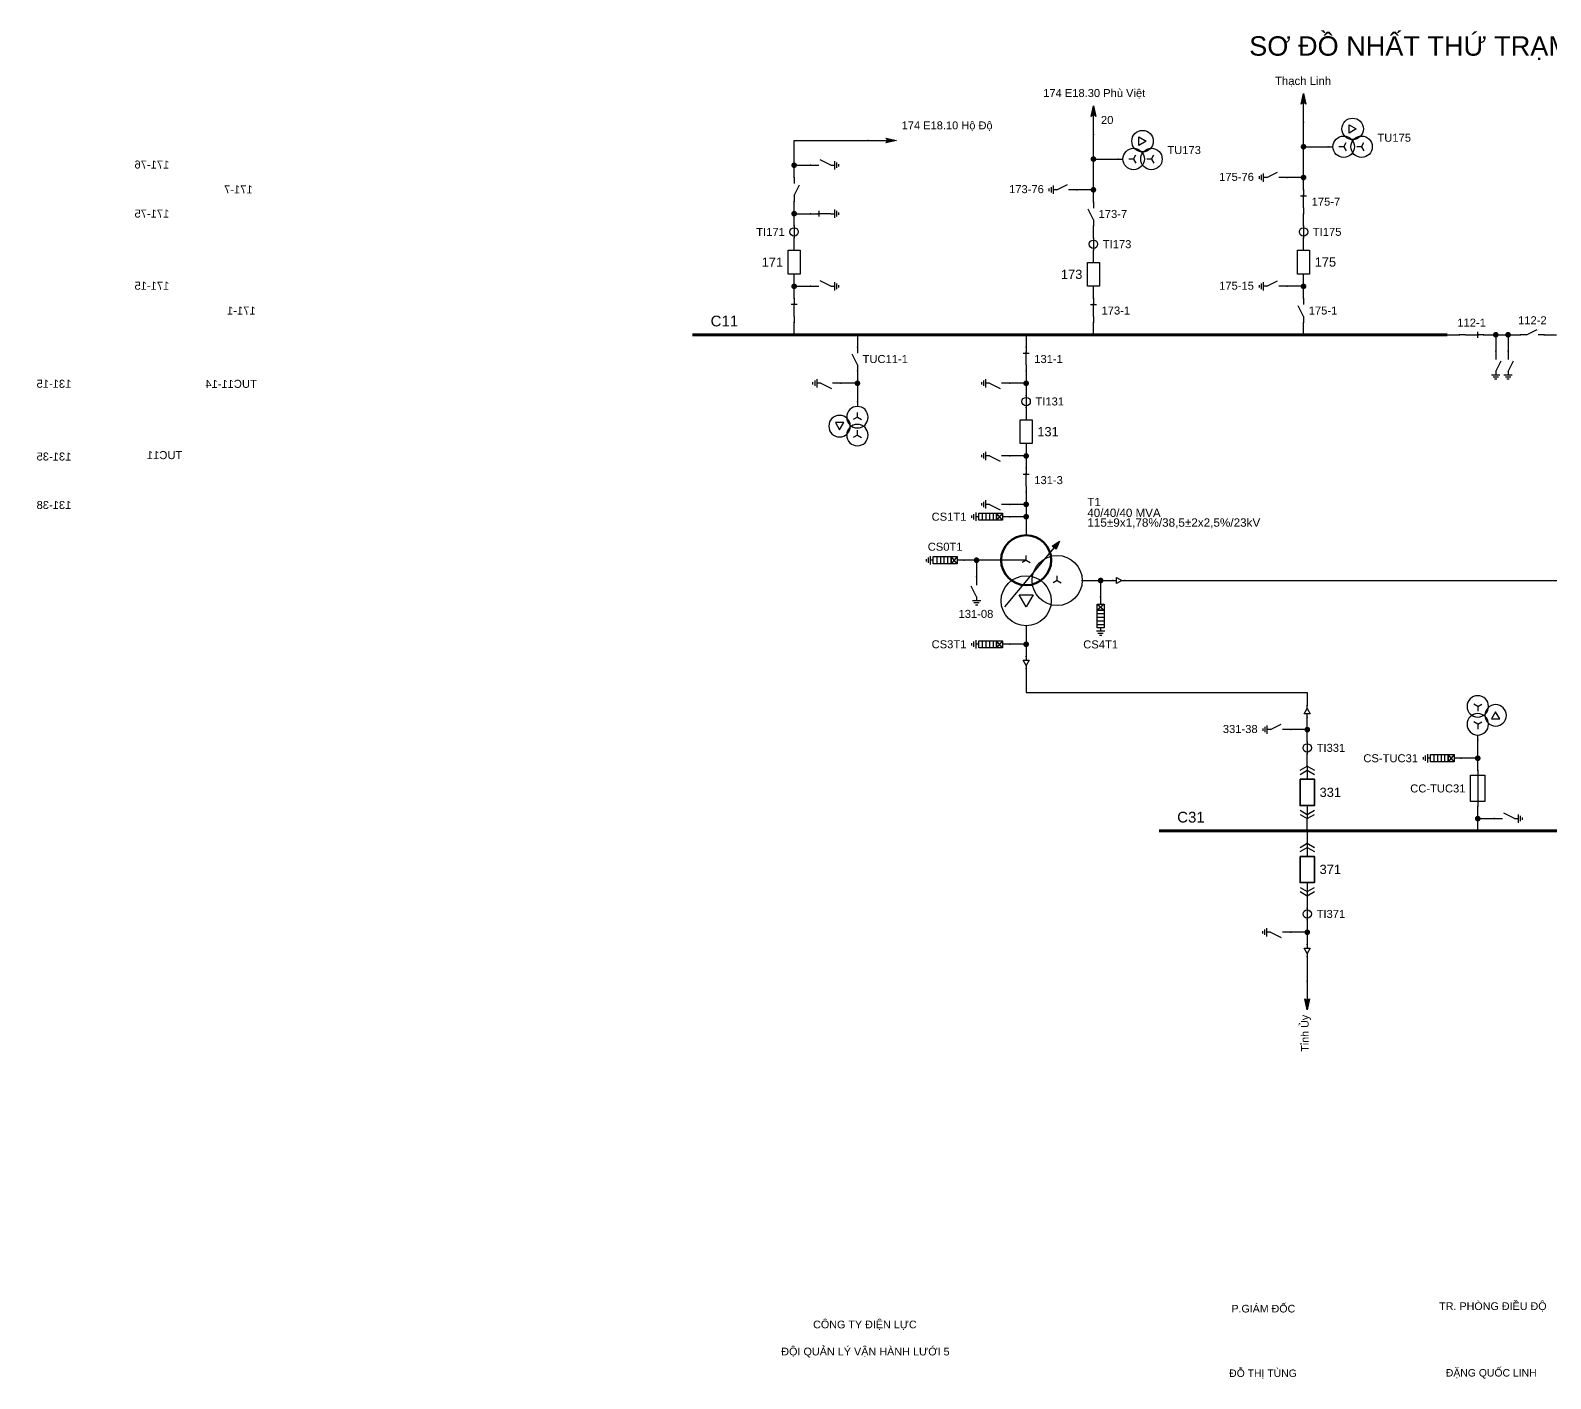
# Model space of a CAD drawing. Header units: millimetres. Extents: x -357 to 411, y 7 to 290.
# Drawn here: x -99.9 to 219, y 7.5 to 290.1 of the extents above; entities that cross this region are included whole.
import ezdxf

# ---------------------------------------------------------------- set-up
doc = ezdxf.new("R2010")
doc.units = ezdxf.units.MM
for name, color, linetype, lineweight in [('BUSBAR_110KV', 1, 'Continuous', 50), ('BUSBAR_35KV', 30, 'Continuous', 50), ('HV_110KV', 1, 'Continuous', 25), ('MV_22KV', 5, 'Continuous', 25), ('MV_35KV', 30, 'Continuous', 25)]:
    doc.layers.add(name, color=color, linetype=linetype, lineweight=lineweight)
doc.layers.add('SYM_PORTS', color=8, linetype='Continuous', plot=False)
doc.layers.add('TEXT', color=7, linetype='Continuous')
doc.styles.add('SLD_TEXT', font='arial.ttf')

# ---------------------------------------------------------------- blocks, each defined once
blk = doc.blocks.new('SYM_DISCONNECTOR_CLOSED')
at = {"lineweight": 25}
for points in [[(-0.625, 1.25), (0.625, 1.25)], [(0, 2.5), (0, 1.25)], [(0, -1.25), (0, 1.5)], [(0, -1.25), (0, -2.5)]]:
    blk.add_lwpolyline(points, dxfattribs=at)
at = {"layer": 'SYM_PORTS'}
for p in [(0, 2.5), (0, -2.5)]:
    blk.add_point(p, dxfattribs=at)
blk.add_attdef('DEVICE_CODE', (1.625, -0.5), '', height=2)
blk = doc.blocks.new('SYM_EARTHING_SWITCH_OPEN')
at = {"lineweight": 25}
for points in [[(0, -1.25), (-1.125, 1)], [(0, 3), (0, 1.25)], [(-0.875, -2), (0.875, -2)], [(-0.5625, -2.4375), (0.5625, -2.4375)], [(-0.25, -2.875), (0.25, -2.875)], [(0, -1.25), (0, -2)]]:
    blk.add_lwpolyline(points, dxfattribs=at)
at = {"layer": 'SYM_PORTS'}
blk.add_point((0, 3), dxfattribs=at)
blk.add_attdef('DEVICE_CODE', (1.875, 0), '', height=2)
blk = doc.blocks.new('SYM_CIRCUIT_BREAKER')
at = {"lineweight": 25}
blk.add_lwpolyline([(-1.25, 2.5), (1.25, 2.5), (1.25, -2.5), (-1.25, -2.5)], close=True, dxfattribs=at)
at = {"layer": 'SYM_PORTS'}
for p in [(0, 2.5), (0, -2.5)]:
    blk.add_point(p, dxfattribs=at)
blk.add_attdef('DEVICE_CODE', (2.25, -0.5), '', height=2)
at = {"flags": 1}
blk.add_attdef('RATING', (2.25, -3.5), '', height=2, dxfattribs=at)
blk = doc.blocks.new('SYM_CURRENT_TRANSFORMER')
at = {"lineweight": 25}
blk.add_lwpolyline([(0, 1.25), (0, -1.25)], dxfattribs=at)
blk.add_circle((0, 0), 0.875, dxfattribs=at)
at = {"layer": 'SYM_PORTS'}
for p in [(0, 1.25), (0, -1.25)]:
    blk.add_point(p, dxfattribs=at)
blk.add_attdef('DEVICE_CODE', (1.875, -1.75), '', height=2)
at = {"flags": 1}
blk.add_attdef('RATIO', (1.875, -4.75), '', height=2, dxfattribs=at)
blk = doc.blocks.new('SYM_EARTHING_SWITCH_CLOSED')
at = {"lineweight": 25}
for points in [[(-0.625, 1.25), (0.625, 1.25)], [(0, 3), (0, 1.25)], [(0, -1.25), (0, 1.5)], [(-0.875, -2), (0.875, -2)], [(-0.5625, -2.4375), (0.5625, -2.4375)], [(-0.25, -2.875), (0.25, -2.875)], [(0, -1.25), (0, -2)]]:
    blk.add_lwpolyline(points, dxfattribs=at)
at = {"layer": 'SYM_PORTS'}
blk.add_point((0, 3), dxfattribs=at)
blk.add_attdef('DEVICE_CODE', (1.875, 0), '', height=2)
blk = doc.blocks.new('SYM_DISCONNECTOR_OPEN')
at = {"lineweight": 25}
for points in [[(0, -1.25), (-1.125, 1)], [(0, 2.5), (0, 1.25)], [(0, -1.25), (0, -2.5)]]:
    blk.add_lwpolyline(points, dxfattribs=at)
at = {"layer": 'SYM_PORTS'}
for p in [(0, 2.5), (0, -2.5)]:
    blk.add_point(p, dxfattribs=at)
blk.add_attdef('DEVICE_CODE', (1, -0.5), '', height=2)
blk = doc.blocks.new('SYM_LINE_FEEDER_ARROW')
blk.add_hatch(color=7).paths.add_polyline_path([(0, -3), (-0.5, -0.75), (0, -1.25), (0.5, -0.75)])
at = {"lineweight": 25}
blk.add_lwpolyline([(0, 3), (0, -1.25)], dxfattribs=at)
blk.add_lwpolyline([(0, -3), (-0.5, -0.75), (0, -1.25), (0.5, -0.75)], close=True, dxfattribs=at)
at = {"layer": 'SYM_PORTS'}
blk.add_point((0, 3), dxfattribs=at)
blk.add_attdef('LINE_NAME', (1.5, 0), '', height=2)
blk = doc.blocks.new('SYM_VOLTAGE_TRANSFORMER')
at = {"lineweight": 25}
for points in [[(0, 4.625), (0, 3.625)], [(0, 1.375), (-0.8625, 0.875)], [(0, 1.375), (0, 2.375)], [(0, 1.375), (0.8625, 0.875)], [(0, -2.375), (-0.8625, -2.875)], [(0, -2.375), (0, -1.375)], [(0, -2.375), (0.8625, -2.875)]]:
    blk.add_lwpolyline(points, dxfattribs=at)
blk.add_lwpolyline([(2.875, 0.25), (4.625, 0.25), (3.75, -1.25)], close=True, dxfattribs=at)
for centre in [(0, 1.375), (3.75, -0.5), (0, -2.375)]:
    blk.add_circle(centre, 2.25, dxfattribs=at)
at = {"layer": 'SYM_PORTS'}
blk.add_point((0, 4.625), dxfattribs=at)
blk.add_attdef('DEVICE_CODE', (7, 1.625), '', height=2)
at = {"flags": 1}
blk.add_attdef('RATIO', (7, -1.375), '', height=2, dxfattribs=at)
blk = doc.blocks.new('SYM_SURGE_ARRESTER')
at = {"lineweight": 25}
for points in [[(0, 4), (0, 2.5)], [(-0.75, 2.5), (0.75, 1.25)], [(0.75, 2.5), (-0.75, 1.25)], [(-0.75, 0.5), (0.75, 0.5)], [(-0.875, -3.125), (0.875, -3.125)], [(-0.75, -0.25), (0.75, -0.25)], [(-0.75, -1), (0.75, -1)], [(-0.75, -1.75), (0.75, -1.75)], [(0, -2.5), (0, -3.125)], [(-0.5625, -3.5625), (0.5625, -3.5625)], [(-0.25, -4), (0.25, -4)]]:
    blk.add_lwpolyline(points, dxfattribs=at)
for points in [[(-0.75, 2.5), (0.75, 2.5), (0.75, 1.25), (-0.75, 1.25)], [(-0.75, 1.25), (0.75, 1.25), (0.75, -2.5), (-0.75, -2.5)]]:
    blk.add_lwpolyline(points, close=True, dxfattribs=at)
at = {"layer": 'SYM_PORTS'}
blk.add_point((0, 4), dxfattribs=at)
blk.add_attdef('DEVICE_CODE', (1.875, 1), '', height=2)
blk = doc.blocks.new('SYM_TRANSFORMER_3W')
blk.add_hatch(color=7).paths.add_polyline_path([(3.75, 8.25), (3.0125, 6.575), (2.2375, 7.225)])
at = {"lineweight": 25}
for points in [[(-7.75, -5.5), (3.0125, 7.35)], [(-3.25, 4.25), (-8.5, 4.25)], [(-3.25, 4.25), (-4.1125, 3.75)], [(-3.25, 4.25), (-3.25, 5.25)], [(-3.25, 4.25), (-2.3875, 3.75)], [(3.25, 0), (2.3875, -0.5)], [(3.25, 0), (3.25, 1)], [(3.25, 0), (4.1125, -0.5)]]:
    blk.add_lwpolyline(points, dxfattribs=at)
for points in [[(3.75, 8.25), (3.0125, 6.575), (2.2375, 7.225)], [(-4.75, -3), (-1.75, -3), (-3.25, -5.5)]]:
    blk.add_lwpolyline(points, close=True, dxfattribs=at)
at = {"lineweight": 50}
blk.add_circle((-3.25, 4.25), 5.25, dxfattribs=at)
at = {"lineweight": 25}
for centre in [(3.25, 0), (-3.25, -4.25)]:
    blk.add_circle(centre, 5.25, dxfattribs=at)
at = {"layer": 'SYM_PORTS'}
for p in [(-3.25, 9.5), (-8.5, 4.25), (8.5, 0), (-3.25, -9.5)]:
    blk.add_point(p, dxfattribs=at)
blk.add_attdef('DEVICE_CODE', (9.5, 6.5), '', height=2)
at = {"flags": 1}
for tag, p in [('POWER', (9.5, 3.5)), ('VOLTAGE_RATIO', (9.5, 0.5))]:
    blk.add_attdef(tag, p, '', height=2, dxfattribs=at)
blk = doc.blocks.new('SYM_CABLE_TERMINATION')
at = {"lineweight": 25}
blk.add_lwpolyline([(-0.625, 0.5), (0.625, 0.5), (0, -0.625)], close=True, dxfattribs=at)
for points in [[(0, 1.25), (0, 0.5)], [(0, -0.625), (0, -1.25)]]:
    blk.add_lwpolyline(points, dxfattribs=at)
at = {"layer": 'SYM_PORTS'}
for p in [(0, 1.25), (0, -1.25)]:
    blk.add_point(p, dxfattribs=at)
blk = doc.blocks.new('SYM_DRAWOUT_BREAKER')
at = {"lineweight": 25}
for points in [[(-1.5, 4.625), (0, 5.5), (1.5, 4.625)], [(-1.5, 3.75), (0, 4.625), (1.5, 3.75)], [(0, 5.5), (0, 2.75)], [(0, -2.75), (0, -5.5)], [(-1.5, -3.75), (0, -4.625), (1.5, -3.75)], [(-1.5, -4.625), (0, -5.5), (1.5, -4.625)]]:
    blk.add_lwpolyline(points, dxfattribs=at)
at = {"lineweight": 35}
blk.add_lwpolyline([(-1.5, 2.75), (1.5, 2.75), (1.5, -2.75), (-1.5, -2.75)], close=True, dxfattribs=at)
at = {"layer": 'SYM_PORTS'}
for p in [(0, 5.5), (0, -5.5)]:
    blk.add_point(p, dxfattribs=at)
blk.add_attdef('DEVICE_CODE', (2.5, 2.5), '', height=2)
at = {"flags": 1}
blk.add_attdef('RATING', (2.5, -0.5), '', height=2, dxfattribs=at)
blk = doc.blocks.new('SYM_FUSE_DISCONNECTOR')
at = {"lineweight": 25}
blk.add_lwpolyline([(0, 3.75), (0, -3.75)], dxfattribs=at)
blk.add_lwpolyline([(-1.5, 2.75), (1.5, 2.75), (1.5, -2.75), (-1.5, -2.75)], close=True, dxfattribs=at)
at = {"layer": 'SYM_PORTS'}
for p in [(0, 3.75), (0, -3.75)]:
    blk.add_point(p, dxfattribs=at)
blk.add_attdef('DEVICE_CODE', (2.5, 0.75), '', height=2)
at = {"flags": 1}
blk.add_attdef('RATING', (2.5, -2.25), '', height=2, dxfattribs=at)

msp = doc.modelspace()

# ---------------------------------------------------------------- hatches: boundary and pattern name
at = {"layer": 'HV_110KV'}
h = msp.add_hatch(color=7, dxfattribs=at)
edge = h.paths.add_edge_path()
edge.add_arc((167.15, 265.73), 0.6, 0, 360)
h = msp.add_hatch(color=7, dxfattribs=at)
edge = h.paths.add_edge_path()
edge.add_arc((60.32, 261.86), 0.6, 0, 360)
h = msp.add_hatch(color=7, dxfattribs=at)
edge = h.paths.add_edge_path()
edge.add_arc((123.09, 263.15), 0.6, 0, 360)
h = msp.add_hatch(color=7, dxfattribs=at)
edge = h.paths.add_edge_path()
edge.add_arc((167.15, 259.28), 0.6, 0, 360)
h = msp.add_hatch(color=7, dxfattribs=at)
edge = h.paths.add_edge_path()
edge.add_arc((123.09, 256.7), 0.6, 0, 360)
h = msp.add_hatch(color=7, dxfattribs=at)
edge = h.paths.add_edge_path()
edge.add_arc((60.32, 251.7), 0.6, 0, 360)
h = msp.add_hatch(color=7, dxfattribs=at)
edge = h.paths.add_edge_path()
edge.add_arc((60.32, 236.47), 0.6, 0, 360)
h = msp.add_hatch(color=7, dxfattribs=at)
edge = h.paths.add_edge_path()
edge.add_arc((167.15, 236.47), 0.6, 0, 360)
h = msp.add_hatch(color=7, dxfattribs=at)
edge = h.paths.add_edge_path()
edge.add_arc((207.48, 226.31), 0.6, 0, 360)
h = msp.add_hatch(color=7, dxfattribs=at)
edge = h.paths.add_edge_path()
edge.add_arc((210.06, 226.31), 0.6, 0, 360)
h = msp.add_hatch(color=7, dxfattribs=at)
edge = h.paths.add_edge_path()
edge.add_arc((73.59, 216.15), 0.6, 0, 360)
h = msp.add_hatch(color=7, dxfattribs=at)
edge = h.paths.add_edge_path()
edge.add_arc((108.98, 216.15), 0.6, 0, 360)
h = msp.add_hatch(color=7, dxfattribs=at)
edge = h.paths.add_edge_path()
edge.add_arc((108.98, 200.92), 0.6, 0, 360)
h = msp.add_hatch(color=7, dxfattribs=at)
edge = h.paths.add_edge_path()
edge.add_arc((108.98, 190.76), 0.6, 0, 360)
h = msp.add_hatch(color=7, dxfattribs=at)
edge = h.paths.add_edge_path()
edge.add_arc((108.98, 188.18), 0.6, 0, 360)
h = msp.add_hatch(color=7, dxfattribs=at)
edge = h.paths.add_edge_path()
edge.add_arc((98.57, 179.06), 0.6, 0, 360)
at = {"layer": 'MV_22KV'}
h = msp.add_hatch(color=7, dxfattribs=at)
edge = h.paths.add_edge_path()
edge.add_arc((124.6, 174.81), 0.6, 0, 360)
at = {"layer": 'MV_35KV'}
h = msp.add_hatch(color=7, dxfattribs=at)
edge = h.paths.add_edge_path()
edge.add_arc((108.98, 161.44), 0.6, 0, 360)
h = msp.add_hatch(color=7, dxfattribs=at)
edge = h.paths.add_edge_path()
edge.add_arc((167.94, 143.55), 0.6, 0, 360)
h = msp.add_hatch(color=7, dxfattribs=at)
edge = h.paths.add_edge_path()
edge.add_arc((203.7, 137.55), 0.6, 0, 360)
h = msp.add_hatch(color=7, dxfattribs=at)
edge = h.paths.add_edge_path()
edge.add_arc((203.7, 124.89), 0.6, 0, 360)
h = msp.add_hatch(color=7, dxfattribs=at)
edge = h.paths.add_edge_path()
edge.add_arc((167.94, 101.07), 0.6, 0, 360)

# ---------------------------------------------------------------- linework, layer by layer
at = {"layer": 'BUSBAR_110KV', "const_width": 0.606}
msp.add_lwpolyline([(38.99, 226.31), (197.33, 226.31)], dxfattribs=at)
at = {"layer": 'BUSBAR_35KV', "const_width": 0.606}
msp.add_lwpolyline([(136.85, 122.31), (232.54, 122.31)], dxfattribs=at)
at = {"layer": 'HV_110KV'}
for points in [[(123.09, 263.15), (123.09, 268.31)], [(167.15, 265.73), (167.15, 270.89)], [(60.32, 261.86), (60.32, 267.02), (75.8, 267.02)], [(167.15, 259.28), (167.15, 265.73)], [(167.15, 265.73), (172.33, 265.73)], [(60.32, 259.28), (60.32, 261.86)], [(60.32, 261.86), (63.78, 261.86)], [(123.09, 256.7), (123.09, 263.15)], [(123.09, 263.15), (128.27, 263.15)], [(167.15, 259.28), (163.7, 259.28)], [(167.15, 256.7), (167.15, 259.28)], [(123.09, 256.7), (119.64, 256.7)], [(123.09, 254.13), (123.09, 256.7)], [(60.32, 251.7), (60.32, 254.28)], [(60.32, 249.13), (60.32, 251.7)], [(60.32, 251.7), (63.78, 251.7)], [(123.09, 246.55), (123.09, 249.13)], [(167.15, 249.13), (167.15, 251.7)], [(60.32, 244.05), (60.32, 246.63)], [(167.15, 244.05), (167.15, 246.63)], [(123.09, 241.47), (123.09, 244.05)], [(60.32, 236.47), (60.32, 239.05)], [(60.32, 233.89), (60.32, 236.47)], [(60.32, 236.47), (63.78, 236.47)], [(123.09, 233.89), (123.09, 236.47)], [(167.15, 236.47), (163.7, 236.47)], [(167.15, 236.47), (167.15, 239.05)], [(167.15, 233.89), (167.15, 236.47)], [(60.32, 226.31), (60.32, 228.89)], [(123.09, 226.31), (123.09, 228.89)], [(167.15, 226.31), (167.15, 228.89)], [(73.59, 226.31), (73.59, 223.73)], [(108.98, 226.31), (108.98, 223.73)], [(197.33, 226.31), (199.9, 226.31)], [(204.9, 226.31), (207.48, 226.31)], [(207.48, 226.31), (207.48, 222.86)], [(207.48, 226.31), (210.06, 226.31)], [(210.06, 226.31), (210.06, 222.86)], [(210.06, 226.31), (212.64, 226.31)], [(217.64, 226.31), (220.22, 226.31)], [(73.59, 218.73), (73.59, 216.15)], [(108.98, 218.73), (108.98, 216.15)], [(73.59, 216.15), (70.14, 216.15)], [(73.59, 216.15), (73.59, 212.28)], [(108.98, 216.15), (105.53, 216.15)], [(108.98, 216.15), (108.98, 213.57)], [(108.98, 211.07), (108.98, 208.5)], [(108.98, 200.92), (105.53, 200.92)], [(108.98, 203.5), (108.98, 200.92)], [(108.98, 200.92), (108.98, 198.34)], [(108.98, 193.34), (108.98, 190.76)], [(108.98, 190.76), (105.53, 190.76)], [(108.98, 188.18), (105.53, 188.18)], [(108.98, 190.76), (108.98, 188.18)], [(108.98, 188.18), (108.98, 184.31)], [(98.57, 179.06), (95.99, 179.06)], [(103.73, 179.06), (98.57, 179.06)], [(98.57, 179.06), (98.57, 175.61)]]:
    msp.add_lwpolyline(points, dxfattribs=at)
at = {"layer": 'MV_22KV'}
for points in [[(129.67, 174.81), (132.37, 174.81), (261, 174.81), (261, 163.02), (324, 163.02), (324, 191.52), (389.08, 191.52), (389.08, 166.14), (386.38, 166.14)], [(120.73, 174.81), (124.6, 174.81)], [(124.6, 174.81), (124.6, 171.36)], [(124.6, 174.81), (127.17, 174.81)]]:
    msp.add_lwpolyline(points, dxfattribs=at)
at = {"layer": 'MV_35KV'}
for points in [[(108.98, 165.31), (108.98, 161.44)], [(108.98, 161.44), (105.53, 161.44)], [(108.98, 161.44), (108.98, 158.86)], [(108.98, 156.36), (108.98, 153.66), (108.98, 151.33), (167.94, 151.33), (167.94, 148.63)], [(167.94, 143.55), (164.49, 143.55)], [(167.94, 143.55), (167.94, 146.13)], [(167.94, 140.97), (167.94, 143.55)], [(203.7, 137.55), (203.7, 141.42)], [(167.94, 135.89), (167.94, 138.47)], [(203.7, 137.55), (200.25, 137.55)], [(203.7, 134.97), (203.7, 137.55)], [(167.94, 122.31), (167.94, 124.89)], [(203.7, 124.89), (203.7, 127.47)], [(203.7, 122.31), (203.7, 124.89)], [(203.7, 124.89), (207.15, 124.89)], [(167.94, 122.31), (167.94, 119.73)], [(167.94, 108.73), (167.94, 106.15)], [(167.94, 103.65), (167.94, 101.07)], [(167.94, 101.07), (164.49, 101.07)], [(167.94, 101.07), (167.94, 98.5)], [(167.94, 96), (167.94, 90.84)]]:
    msp.add_lwpolyline(points, dxfattribs=at)

# ---------------------------------------------------------------- block references
at = {"layer": 'HV_110KV'}
for p, rotation in [((123.09, 271.31), 180), ((167.15, 273.89), 180), ((78.8, 267.02), 90)]:
    msp.add_blockref('SYM_LINE_FEEDER_ARROW', p, dxfattribs=dict(at, rotation=rotation))
ref = msp.add_blockref('SYM_VOLTAGE_TRANSFORMER', (176.95, 265.73), dxfattribs=dict(at, rotation=90))
ref.add_attrib('DEVICE_CODE', 'TU175', (182.66, 266.78), dxfattribs={"layer": 'TEXT', "height": 1.678, "style": 'SLD_TEXT'})
ref = msp.add_blockref('SYM_VOLTAGE_TRANSFORMER', (132.89, 263.15), dxfattribs=dict(at, rotation=90))
ref.add_attrib('DEVICE_CODE', 'TU173', (138.6, 264.2), dxfattribs={"layer": 'TEXT', "height": 1.678, "style": 'SLD_TEXT'})
ref = msp.add_blockref('SYM_EARTHING_SWITCH_OPEN', (66.78, 261.86), dxfattribs=dict(at, xscale=-1, rotation=90))
ref.add_attrib('DEVICE_CODE', '171-76', (70.73, 261.16), dxfattribs={"layer": 'TEXT', "extrusion": (0, 0, -1), "height": 1.678, "style": 'SLD_TEXT'})
ref = msp.add_blockref('SYM_VOLTAGE_TRANSFORMER', (238.01, 256.37), dxfattribs=dict(at, xscale=-1))
ref.add_attrib('DEVICE_CODE', 'TU172', (232.61, 248.97), dxfattribs={"layer": 'TEXT', "extrusion": (0, 0, -1), "height": 1.678, "style": 'SLD_TEXT'})
ref = msp.add_blockref('SYM_DISCONNECTOR_OPEN', (60.32, 256.78), dxfattribs=dict(at, xscale=-1))
ref.add_attrib('DEVICE_CODE', '171-7', (53.25, 255.94), dxfattribs={"layer": 'TEXT', "extrusion": (0, 0, -1), "height": 1.678, "style": 'SLD_TEXT'})
ref = msp.add_blockref('SYM_EARTHING_SWITCH_OPEN', (160.7, 259.28), dxfattribs=dict(at, rotation=270))
ref.add_attrib('DEVICE_CODE', '175-76', (149.45, 258.58), dxfattribs={"layer": 'TEXT', "height": 1.678, "style": 'SLD_TEXT'})
ref = msp.add_blockref('SYM_DISCONNECTOR_CLOSED', (250.82, 254.2), dxfattribs=dict(at, xscale=-1))
ref.add_attrib('DEVICE_CODE', '172-7', (243.12, 253.36), dxfattribs={"layer": 'TEXT', "extrusion": (0, 0, -1), "height": 1.678, "style": 'SLD_TEXT'})
ref = msp.add_blockref('SYM_EARTHING_SWITCH_OPEN', (116.64, 256.7), dxfattribs=dict(at, rotation=270))
ref.add_attrib('DEVICE_CODE', '173-76', (105.39, 256), dxfattribs={"layer": 'TEXT', "height": 1.678, "style": 'SLD_TEXT'})
ref = msp.add_blockref('SYM_DISCONNECTOR_CLOSED', (167.15, 254.2), dxfattribs=at)
ref.add_attrib('DEVICE_CODE', '175-7', (168.86, 253.38), dxfattribs={"layer": 'TEXT', "height": 1.678, "style": 'SLD_TEXT'})
ref = msp.add_blockref('SYM_EARTHING_SWITCH_CLOSED', (66.78, 251.7), dxfattribs=dict(at, xscale=-1, rotation=90))
ref.add_attrib('DEVICE_CODE', '171-75', (70.73, 250.88), dxfattribs={"layer": 'TEXT', "extrusion": (0, 0, -1), "height": 1.678, "style": 'SLD_TEXT'})
ref = msp.add_blockref('SYM_DISCONNECTOR_OPEN', (123.09, 251.63), dxfattribs=at)
ref.add_attrib('DEVICE_CODE', '173-7', (124.17, 250.8), dxfattribs={"layer": 'TEXT', "height": 1.678, "style": 'SLD_TEXT'})
ref = msp.add_blockref('SYM_CURRENT_TRANSFORMER', (60.32, 247.88), dxfattribs=at)
ref.add_attrib('DEVICE_CODE', 'TI171', (52.37, 247.03), dxfattribs={"layer": 'TEXT', "height": 1.678, "style": 'SLD_TEXT'})
ref = msp.add_blockref('SYM_CURRENT_TRANSFORMER', (167.15, 247.88), dxfattribs=at)
ref.add_attrib('DEVICE_CODE', 'TI175', (169.11, 247.05), dxfattribs={"layer": 'TEXT', "height": 1.678, "style": 'SLD_TEXT'})
ref = msp.add_blockref('SYM_CURRENT_TRANSFORMER', (123.09, 245.3), dxfattribs=at)
ref.add_attrib('DEVICE_CODE', 'TI173', (125.05, 244.47), dxfattribs={"layer": 'TEXT', "height": 1.678, "style": 'SLD_TEXT'})
ref = msp.add_blockref('SYM_CIRCUIT_BREAKER', (60.32, 241.55), dxfattribs=at)
ref.add_attrib('DEVICE_CODE', '171', (53.51, 240.58), dxfattribs={"layer": 'TEXT', "height": 1.927, "style": 'SLD_TEXT'})
ref = msp.add_blockref('SYM_CIRCUIT_BREAKER', (167.15, 241.55), dxfattribs=at)
ref.add_attrib('DEVICE_CODE', '175', (169.49, 240.6), dxfattribs={"layer": 'TEXT', "height": 1.929, "style": 'SLD_TEXT'})
ref = msp.add_blockref('SYM_CIRCUIT_BREAKER', (123.09, 238.97), dxfattribs=at)
ref.add_attrib('DEVICE_CODE', '173', (116.27, 238.02), dxfattribs={"layer": 'TEXT', "height": 1.929, "style": 'SLD_TEXT'})
ref = msp.add_blockref('SYM_EARTHING_SWITCH_OPEN', (66.78, 236.47), dxfattribs=dict(at, xscale=-1, rotation=90))
ref.add_attrib('DEVICE_CODE', '171-15', (70.73, 235.76), dxfattribs={"layer": 'TEXT', "extrusion": (0, 0, -1), "height": 1.678, "style": 'SLD_TEXT'})
ref = msp.add_blockref('SYM_EARTHING_SWITCH_OPEN', (160.7, 236.47), dxfattribs=dict(at, rotation=270))
ref.add_attrib('DEVICE_CODE', '175-15', (149.45, 235.76), dxfattribs={"layer": 'TEXT', "height": 1.678, "style": 'SLD_TEXT'})
ref = msp.add_blockref('SYM_DISCONNECTOR_CLOSED', (250.82, 231.39), dxfattribs=dict(at, xscale=-1))
ref.add_attrib('DEVICE_CODE', '172-2', (243.12, 230.55), dxfattribs={"layer": 'TEXT', "extrusion": (0, 0, -1), "height": 1.678, "style": 'SLD_TEXT'})
ref = msp.add_blockref('SYM_DISCONNECTOR_CLOSED', (60.32, 231.39), dxfattribs=dict(at, xscale=-1))
ref.add_attrib('DEVICE_CODE', '171-1', (52.62, 230.55), dxfattribs={"layer": 'TEXT', "extrusion": (0, 0, -1), "height": 1.678, "style": 'SLD_TEXT'})
ref = msp.add_blockref('SYM_DISCONNECTOR_CLOSED', (123.09, 231.39), dxfattribs=at)
ref.add_attrib('DEVICE_CODE', '173-1', (124.8, 230.56), dxfattribs={"layer": 'TEXT', "height": 1.678, "style": 'SLD_TEXT'})
ref = msp.add_blockref('SYM_DISCONNECTOR_OPEN', (167.15, 231.39), dxfattribs=at)
ref.add_attrib('DEVICE_CODE', '175-1', (168.24, 230.56), dxfattribs={"layer": 'TEXT', "height": 1.678, "style": 'SLD_TEXT'})
ref = msp.add_blockref('SYM_DISCONNECTOR_CLOSED', (202.4, 226.31), dxfattribs=dict(at, rotation=270))
ref.add_attrib('DEVICE_CODE', '112-1', (199.41, 228.02), dxfattribs={"layer": 'TEXT', "height": 1.678, "style": 'SLD_TEXT'})
ref = msp.add_blockref('SYM_DISCONNECTOR_OPEN', (215.14, 226.31), dxfattribs=dict(at, rotation=270))
ref.add_attrib('DEVICE_CODE', '112-2', (212.15, 228.52), dxfattribs={"layer": 'TEXT', "height": 1.678, "style": 'SLD_TEXT'})
ref = msp.add_blockref('SYM_DISCONNECTOR_OPEN', (73.59, 221.23), dxfattribs=at)
ref.add_attrib('DEVICE_CODE', 'TUC11-1', (74.67, 220.39), dxfattribs={"layer": 'TEXT', "height": 1.678, "style": 'SLD_TEXT'})
ref = msp.add_blockref('SYM_DISCONNECTOR_CLOSED', (108.98, 221.23), dxfattribs=at)
ref.add_attrib('DEVICE_CODE', '131-1', (110.68, 220.4), dxfattribs={"layer": 'TEXT', "height": 1.678, "style": 'SLD_TEXT'})
ref = msp.add_blockref('SYM_EARTHING_SWITCH_OPEN', (210.06, 219.86), dxfattribs=dict(at, xscale=-1))
ref.add_attrib('DEVICE_CODE', '112-25', (213.83, 214.22), dxfattribs={"layer": 'TEXT', "extrusion": (0, 0, -1), "height": 1.678, "style": 'SLD_TEXT'})
ref = msp.add_blockref('SYM_EARTHING_SWITCH_OPEN', (207.48, 219.86), dxfattribs=dict(at, xscale=-1))
ref.add_attrib('DEVICE_CODE', '112-15', (203.96, 214.22), dxfattribs={"layer": 'TEXT', "extrusion": (0, 0, -1), "height": 1.678, "style": 'SLD_TEXT'})
ref = msp.add_blockref('SYM_EARTHING_SWITCH_OPEN', (242.62, 216.15), dxfattribs=dict(at, xscale=-1, rotation=270))
ref.add_attrib('DEVICE_CODE', 'TUC12-24', (227.85, 215.19), dxfattribs={"layer": 'TEXT', "extrusion": (0, 0, -1), "height": 1.678, "style": 'SLD_TEXT'})
ref = msp.add_blockref('SYM_EARTHING_SWITCH_OPEN', (102.53, 216.15), dxfattribs=dict(at, xscale=-1, rotation=270))
ref.add_attrib('DEVICE_CODE', '131-15', (91.27, 215.2), dxfattribs={"layer": 'TEXT', "extrusion": (0, 0, -1), "height": 1.678, "style": 'SLD_TEXT'})
ref = msp.add_blockref('SYM_EARTHING_SWITCH_OPEN', (67.14, 216.15), dxfattribs=dict(at, xscale=-1, rotation=270))
ref.add_attrib('DEVICE_CODE', 'TUC11-14', (52.37, 215.19), dxfattribs={"layer": 'TEXT', "extrusion": (0, 0, -1), "height": 1.678, "style": 'SLD_TEXT'})
ref = msp.add_blockref('SYM_VOLTAGE_TRANSFORMER', (249.07, 207.66), dxfattribs=dict(at, xscale=-1))
ref.add_attrib('DEVICE_CODE', 'TUC12', (243.48, 200.25), dxfattribs={"layer": 'TEXT', "extrusion": (0, 0, -1), "height": 1.678, "style": 'SLD_TEXT'})
ref = msp.add_blockref('SYM_VOLTAGE_TRANSFORMER', (73.59, 207.66), dxfattribs=dict(at, xscale=-1))
ref.add_attrib('DEVICE_CODE', 'TUC11', (68, 200.25), dxfattribs={"layer": 'TEXT', "extrusion": (0, 0, -1), "height": 1.678, "style": 'SLD_TEXT'})
ref = msp.add_blockref('SYM_CURRENT_TRANSFORMER', (108.98, 212.32), dxfattribs=at)
ref.add_attrib('DEVICE_CODE', 'TI131', (110.93, 211.5), dxfattribs={"layer": 'TEXT', "height": 1.678, "style": 'SLD_TEXT'})
ref = msp.add_blockref('SYM_CIRCUIT_BREAKER', (108.98, 206), dxfattribs=at)
ref.add_attrib('DEVICE_CODE', '131', (111.31, 205.04), dxfattribs={"layer": 'TEXT', "height": 1.929, "style": 'SLD_TEXT'})
ref = msp.add_blockref('SYM_EARTHING_SWITCH_OPEN', (102.53, 200.92), dxfattribs=dict(at, xscale=-1, rotation=270))
ref.add_attrib('DEVICE_CODE', '131-35', (91.27, 199.96), dxfattribs={"layer": 'TEXT', "extrusion": (0, 0, -1), "height": 1.678, "style": 'SLD_TEXT'})
ref = msp.add_blockref('SYM_DISCONNECTOR_CLOSED', (108.98, 195.84), dxfattribs=at)
ref.add_attrib('DEVICE_CODE', '131-3', (110.68, 195.01), dxfattribs={"layer": 'TEXT', "height": 1.678, "style": 'SLD_TEXT'})
ref = msp.add_blockref('SYM_EARTHING_SWITCH_OPEN', (102.53, 190.76), dxfattribs=dict(at, xscale=-1, rotation=270))
ref.add_attrib('DEVICE_CODE', '131-38', (91.27, 189.8), dxfattribs={"layer": 'TEXT', "extrusion": (0, 0, -1), "height": 1.678, "style": 'SLD_TEXT'})
ref = msp.add_blockref('SYM_TRANSFORMER_3W', (112.23, 174.81), dxfattribs=at)
ref.add_attrib('DEVICE_CODE', 'T1', (121.81, 190.4), dxfattribs={"layer": 'TEXT', "height": 1.73, "style": 'SLD_TEXT'})
ref = msp.add_blockref('SYM_SURGE_ARRESTER', (101.53, 188.18), dxfattribs=dict(at, rotation=270))
ref.add_attrib('DEVICE_CODE', 'CS1T1', (89.15, 187.34), dxfattribs={"layer": 'TEXT', "height": 1.678, "style": 'SLD_TEXT'})
ref = msp.add_blockref('SYM_SURGE_ARRESTER', (91.99, 179.06), dxfattribs=dict(at, rotation=270))
ref.add_attrib('DEVICE_CODE', 'CS0T1', (88.34, 181.05), dxfattribs={"layer": 'TEXT', "height": 1.678, "style": 'SLD_TEXT'})
ref = msp.add_blockref('SYM_EARTHING_SWITCH_OPEN', (98.57, 172.61), dxfattribs=at)
ref.add_attrib('DEVICE_CODE', '131-08', (94.8, 166.97), dxfattribs={"layer": 'TEXT', "height": 1.678, "style": 'SLD_TEXT'})
at = {"layer": 'MV_22KV', "rotation": 90}
msp.add_blockref('SYM_CABLE_TERMINATION', (128.42, 174.81), dxfattribs=at)
at = {"layer": 'MV_22KV'}
ref = msp.add_blockref('SYM_SURGE_ARRESTER', (124.6, 167.36), dxfattribs=at)
ref.add_attrib('DEVICE_CODE', 'CS4T1', (120.95, 160.57), dxfattribs={"layer": 'TEXT', "height": 1.678, "style": 'SLD_TEXT'})
at = {"layer": 'MV_35KV'}
ref = msp.add_blockref('SYM_SURGE_ARRESTER', (101.53, 161.44), dxfattribs=dict(at, rotation=270))
ref.add_attrib('DEVICE_CODE', 'CS3T1', (89.15, 160.6), dxfattribs={"layer": 'TEXT', "height": 1.678, "style": 'SLD_TEXT'})
for name, p in [('SYM_CABLE_TERMINATION', (108.98, 157.61)), ('SYM_CABLE_TERMINATION', (167.94, 97.25)), ('SYM_LINE_FEEDER_ARROW', (167.94, 87.84))]:
    msp.add_blockref(name, p, dxfattribs=at)
ref = msp.add_blockref('SYM_VOLTAGE_TRANSFORMER', (203.7, 146.04), dxfattribs=dict(at, xscale=-1, rotation=180))
ref.add_attrib('DEVICE_CODE', 'TUC31', (201.86, 151.78), dxfattribs={"layer": 'TEXT', "extrusion": (0, 0, -1), "height": 1.678, "style": 'SLD_TEXT'})
at = {"layer": 'MV_35KV', "rotation": 180}
msp.add_blockref('SYM_CABLE_TERMINATION', (167.94, 147.38), dxfattribs=at)
at = {"layer": 'MV_35KV'}
ref = msp.add_blockref('SYM_EARTHING_SWITCH_OPEN', (161.49, 143.55), dxfattribs=dict(at, rotation=270))
ref.add_attrib('DEVICE_CODE', '331-38', (150.23, 142.84), dxfattribs={"layer": 'TEXT', "height": 1.678, "style": 'SLD_TEXT'})
ref = msp.add_blockref('SYM_CURRENT_TRANSFORMER', (167.94, 139.72), dxfattribs=at)
ref.add_attrib('DEVICE_CODE', 'TI331', (169.9, 138.89), dxfattribs={"layer": 'TEXT', "height": 1.678, "style": 'SLD_TEXT'})
ref = msp.add_blockref('SYM_SURGE_ARRESTER', (196.25, 137.55), dxfattribs=dict(at, rotation=270))
ref.add_attrib('DEVICE_CODE', 'CS-TUC31', (179.7, 136.71), dxfattribs={"layer": 'TEXT', "height": 1.678, "style": 'SLD_TEXT'})
ref = msp.add_blockref('SYM_DRAWOUT_BREAKER', (167.94, 130.39), dxfattribs=at)
ref.add_attrib('DEVICE_CODE', '331', (170.52, 129.44), dxfattribs={"layer": 'TEXT', "height": 1.929, "style": 'SLD_TEXT'})
ref = msp.add_blockref('SYM_FUSE_DISCONNECTOR', (203.7, 131.22), dxfattribs=at)
ref.add_attrib('DEVICE_CODE', 'CC-TUC31', (189.53, 130.38), dxfattribs={"layer": 'TEXT', "height": 1.678, "style": 'SLD_TEXT'})
ref = msp.add_blockref('SYM_EARTHING_SWITCH_OPEN', (210.15, 124.89), dxfattribs=dict(at, xscale=-1, rotation=90))
ref.add_attrib('DEVICE_CODE', 'TUC31-14', (214.1, 124.18), dxfattribs={"layer": 'TEXT', "extrusion": (0, 0, -1), "height": 1.678, "style": 'SLD_TEXT'})
ref = msp.add_blockref('SYM_EARTHING_SWITCH_OPEN', (242.7, 115.86), dxfattribs=dict(at, xscale=-1))
ref.add_attrib('DEVICE_CODE', '312-15', (239.18, 110.22), dxfattribs={"layer": 'TEXT', "extrusion": (0, 0, -1), "height": 1.678, "style": 'SLD_TEXT'})
ref = msp.add_blockref('SYM_DRAWOUT_BREAKER', (167.94, 114.23), dxfattribs=at)
ref.add_attrib('DEVICE_CODE', '371', (170.52, 113.28), dxfattribs={"layer": 'TEXT', "height": 1.929, "style": 'SLD_TEXT'})
ref = msp.add_blockref('SYM_CURRENT_TRANSFORMER', (167.94, 104.9), dxfattribs=at)
ref.add_attrib('DEVICE_CODE', 'TI371', (169.9, 104.07), dxfattribs={"layer": 'TEXT', "height": 1.678, "style": 'SLD_TEXT'})
ref = msp.add_blockref('SYM_EARTHING_SWITCH_OPEN', (161.49, 101.07), dxfattribs=dict(at, xscale=-1, rotation=270))
ref.add_attrib('DEVICE_CODE', '371-76', (150.23, 100.12), dxfattribs={"layer": 'TEXT', "extrusion": (0, 0, -1), "height": 1.678, "style": 'SLD_TEXT'})

# ---------------------------------------------------------------- texts
at = {"layer": 'TEXT', "attachment_point": 7, "style": 'SLD_TEXT'}
for s, insert, char_height in [('SƠ ĐỒ NHẤT THỨ TRẠM 110KV THẠCH KHÊ', (155.76, 283.92), 4.067), ('174 E18.30 Phù Việt', (112.56, 275.79), 1.6695), ('Thạch Linh', (161.17, 278.31), 1.702), ('174 E18.10 Hộ Độ', (82.88, 269.01), 1.6591), ('20', (124.67, 270.48), 1.678), ('C11', (42.8, 228.04), 2.25), ('40/40/40 MVA', (121.81, 188.1), 1.7373), ('115±9x1,78%/38,5±2x2,5%/23kV', (121.81, 185.75), 1.7576), ('C31', (140.66, 124.04), 2.251), ('P.GIÁM ĐỐC', (152.03, 21.35), 1.597), ('TR. PHÒNG ĐIỀU ĐỘ', (195.6, 21.53), 1.6131), ('CÔNG TY ĐIỆN LỰC', (64.3, 17.69), 1.6142), ('ĐỘI QUẢN LÝ VẬN HÀNH LƯỚI 5', (57.61, 11.92), 1.6255), ('ĐỖ THỊ TÙNG', (151.55, 7.51), 1.5635), ('ĐẶNG QUỐC LINH', (197, 7.51), 1.5635)]:
    msp.add_mtext(s, dxfattribs=dict(at, insert=insert, char_height=char_height))
at = {"layer": 'TEXT', "insert": (168.71, 76.03), "char_height": 1.605, "attachment_point": 7, "rotation": 90, "style": 'SLD_TEXT'}
msp.add_mtext('Tỉnh Ủy', dxfattribs=at)

doc.saveas('drawing.dxf')
